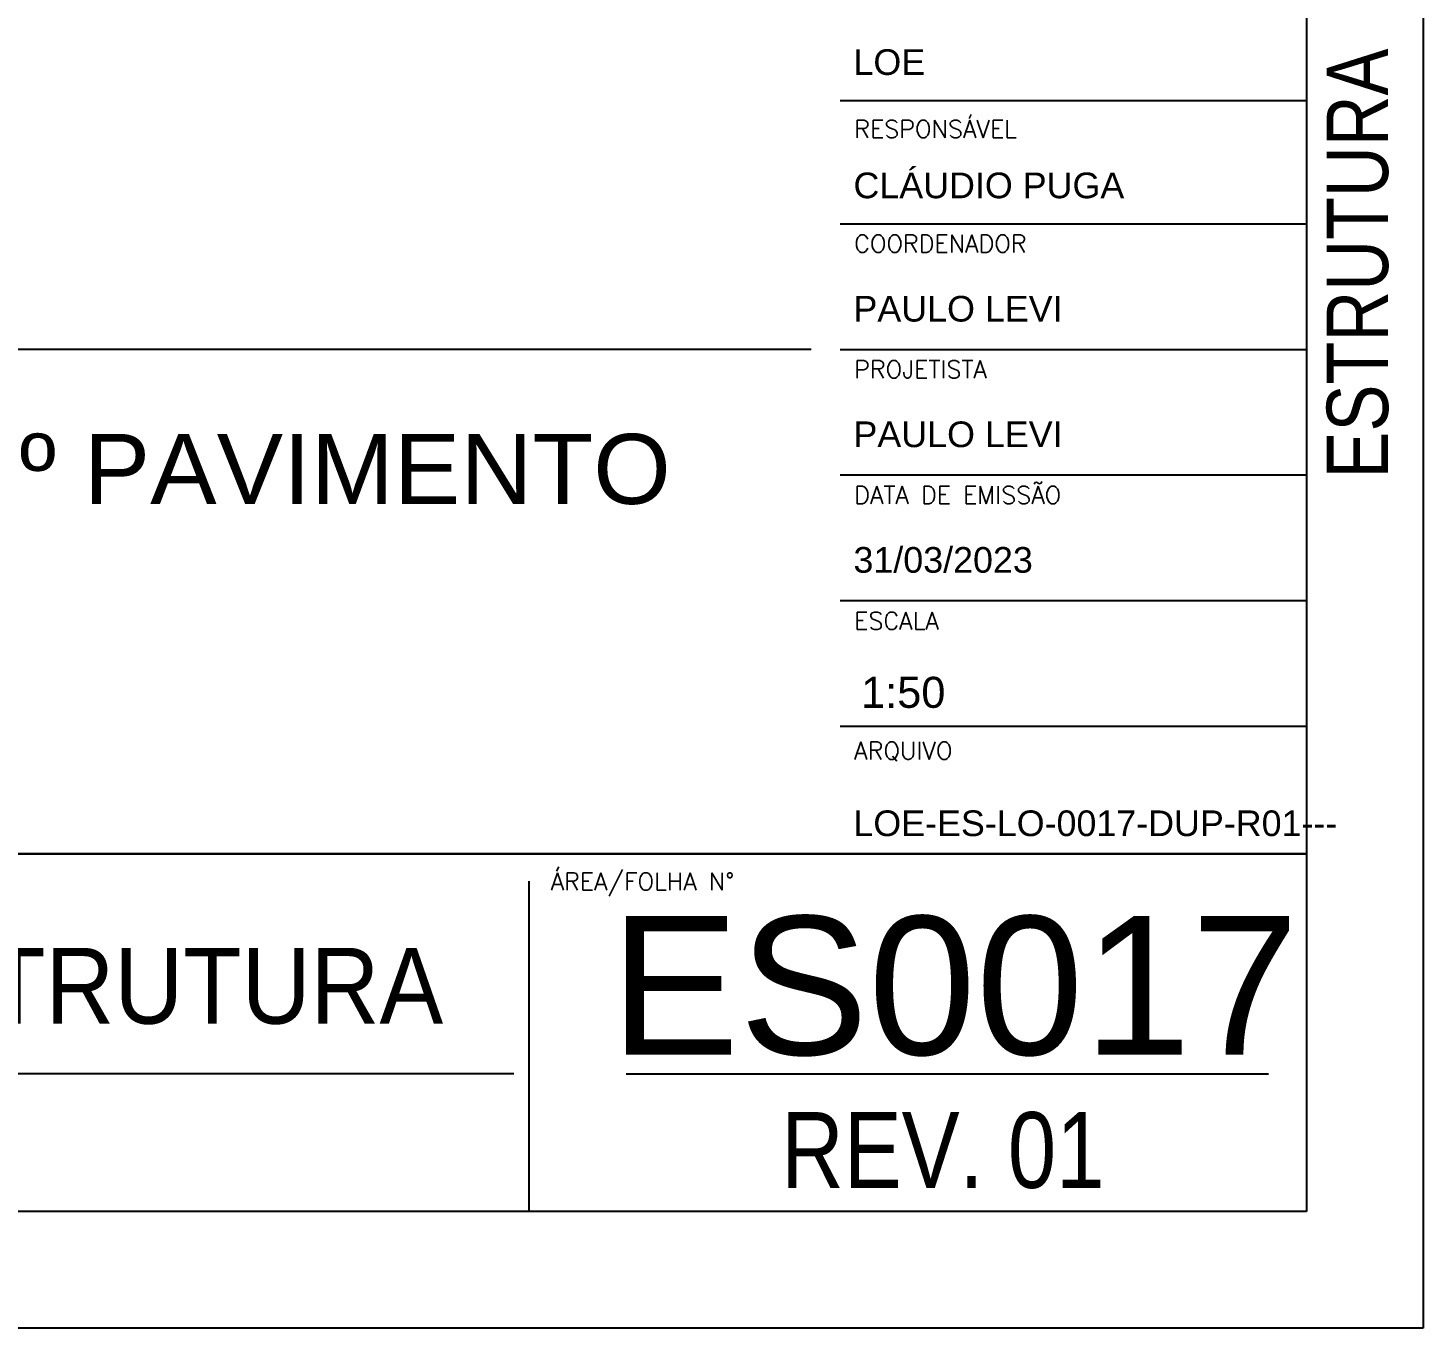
# Model space of a CAD drawing. Header units: millimetres. Extents: x -2368 to 4502, y -2283 to 2217.
# Drawn here: x 3904 to 4502, y -2283 to -1726 of the extents above; entities that cross this region are included whole.
import ezdxf

# ---------------------------------------------------------------- set-up
doc = ezdxf.new("R2010")
doc.units = ezdxf.units.MM
doc.header["$LTSCALE"] = 50
for name, color, linetype in [('CARIMBO', 7, 'Continuous'), ('F-COTAS', 106, 'Continuous'), ('F-MARGEM', 1, 'Continuous')]:
    doc.layers.add(name, color=color, linetype=linetype)
doc.styles.add('AR-REF', font='arial.ttf')
doc.styles.add('CONT-TITULO', font='arial.ttf')
doc.styles.add('NFOLHA', font='ARIALN.TTF')
doc.styles.add('STYLE3', font='romans.shx')
doc.styles.add('TITULO DESENHO', font='arial.ttf', dxfattribs={"width": 1.02})

# ---------------------------------------------------------------- blocks, each defined once
blk = doc.blocks.new('A0-1L_900')
at = {"layer": 'F-MARGEM', "color": 2}
blk.add_lwpolyline([(0, 0), (0, 90), (137.4, 90), (137.4, 0)], close=True, dxfattribs=at)
at = {"layer": 'F-MARGEM', "color": 7}
blk.add_lwpolyline([(2.5, 89), (136.4, 89), (136.4, 1), (2.5, 1)], close=True, dxfattribs=at)

msp = doc.modelspace()

# ---------------------------------------------------------------- hatches: boundary and pattern name
at = {"layer": 'F-COTAS'}
h = msp.add_hatch(dxfattribs=at)
h.set_pattern_fill('ANSI32', color=256)
h.paths.add_polyline_path([(4253.607, -1752.159), (4289.856, -1752.159), (4289.856, -1729.492), (4253.607, -1729.492)], flags=9)
h = msp.add_hatch(dxfattribs=at)
h.set_pattern_fill('ANSI32', color=256)
h.paths.add_polyline_path([(4257.053, -1775.114), (4337.231, -1775.114), (4337.231, -1761.721), (4257.053, -1761.721)], flags=9)
h = msp.add_hatch(dxfattribs=at)
h.set_pattern_fill('ANSI32', color=256)
h.paths.add_polyline_path([(4253.953, -1808.552), (4375.598, -1808.552), (4375.598, -1782.462), (4253.953, -1782.462)], flags=9)
h = msp.add_hatch(dxfattribs=at)
h.set_pattern_fill('ANSI32', color=256)
h.paths.add_polyline_path([(4257.004, -1823.916), (4340.754, -1823.916), (4340.754, -1812.666), (4257.004, -1812.666)], flags=9)
h = msp.add_hatch(dxfattribs=at)
h.set_pattern_fill('ANSI32', color=256)
h.paths.add_polyline_path([(4253.547, -1858.761), (4348.728, -1858.761), (4348.728, -1832.671), (4253.547, -1832.671)], flags=9)
h = msp.add_hatch(dxfattribs=at)
h.set_pattern_fill('ANSI32', color=256)
h.paths.add_polyline_path([(4257.362, -1877.733), (4322.54, -1877.733), (4322.54, -1866.483), (4257.362, -1866.483)], flags=9)
h = msp.add_hatch(dxfattribs=at)
h.set_pattern_fill('ANSI32', color=256)
h.paths.add_polyline_path([(4253.547, -1912.577), (4348.728, -1912.577), (4348.728, -1886.488), (4253.547, -1886.488)], flags=9)
h = msp.add_hatch(dxfattribs=at)
h.set_pattern_fill('ANSI32', color=256)
h.paths.add_polyline_path([(3602.431, -1938.081), (4186.996, -1938.081), (4186.996, -1891.516), (3602.431, -1891.516)], flags=9)
h = msp.add_hatch(dxfattribs=at)
h.set_pattern_fill('ANSI32', color=256)
h.paths.add_polyline_path([(4257.053, -1931.966), (4361.16, -1931.966), (4361.16, -1918.573), (4257.053, -1918.573)], flags=9)
h = msp.add_hatch(dxfattribs=at)
h.set_pattern_fill('ANSI32', color=256)
h.paths.add_polyline_path([(4254.962, -1965.058), (4337.564, -1965.058), (4337.564, -1947.984), (4254.962, -1947.984)], flags=9)
h = msp.add_hatch(dxfattribs=at)
h.set_pattern_fill('ANSI32', color=256)
h.paths.add_polyline_path([(4257.362, -1985.553), (4299.683, -1985.553), (4299.683, -1974.303), (4257.362, -1974.303)], flags=9)
h = msp.add_hatch(dxfattribs=at)
h.set_pattern_fill('ANSI32', color=256)
h.paths.add_polyline_path([(4255.38, -2024.52), (4298.225, -2024.52), (4298.225, -1997.092), (4255.38, -1997.092)], flags=9)
h = msp.add_hatch(dxfattribs=at)
h.set_pattern_fill('ANSI32', color=256)
h.paths.add_polyline_path([(4256.112, -2042.036), (4305.576, -2042.036), (4305.576, -2029.715), (4256.112, -2029.715)], flags=9)
h = msp.add_hatch(dxfattribs=at)
h.set_pattern_fill('ANSI32', color=256)
h.paths.add_polyline_path([(4254.606, -2075.194), (4488.304, -2075.194), (4488.304, -2058.12), (4254.606, -2058.12)], flags=9)
h = msp.add_hatch(dxfattribs=at)
h.set_pattern_fill('ANSI32', color=256)
h.paths.add_polyline_path([(4125.139, -2100.741), (4217.282, -2100.741), (4217.282, -2083.598), (4125.139, -2083.598)], flags=9)
h = msp.add_hatch(dxfattribs=at)
h.set_pattern_fill('ANSI32', color=256)
h.paths.add_polyline_path([(4137.809, -2182.234), (4463.82, -2182.234), (4463.82, -2090.095), (4137.809, -2090.095)], flags=9)
h = msp.add_hatch(dxfattribs=at)
h.set_pattern_fill('ANSI32', color=256)
h.paths.add_polyline_path([(3822.989, -2161.532), (4090.103, -2161.532), (4090.103, -2111.086), (3822.989, -2111.086)], flags=9)
h = msp.add_hatch(dxfattribs=at)
h.set_pattern_fill('ANSI32', color=256)
h.paths.add_polyline_path([(4218.169, -2231.784), (4373.409, -2231.784), (4373.409, -2182.003), (4218.169, -2182.003)], flags=9)

# ---------------------------------------------------------------- linework, layer by layer
at = {"layer": 'CARIMBO', "color": 1}
for p, q in [((4251.717, -1756.929), (4451.717, -1756.929)), ((4251.717, -1809.78), (4451.717, -1809.78)), ((4251.717, -1863.596), (4451.717, -1863.596)), ((4251.717, -1917.412), (4451.717, -1917.412)), ((4251.717, -1971.228), (4451.717, -1971.228)), ((4251.717, -2025.045), (4451.717, -2025.045)), ((4118.476, -2232.993), (4118.476, -2091.472)), ((4111.839, -2174.106), (3608.354, -2174.106)), ((4160.079, -2174.106), (4435.469, -2174.106))]:
    msp.add_line(p, q, dxfattribs=at)
at = {"layer": 'CARIMBO', "color": 6}
for p, q in [((4239.33, -1863.596), (3601.717, -1863.596)), ((4451.717, -2079.789), (3601.717, -2079.789))]:
    msp.add_line(p, q, dxfattribs=at)
at = {"layer": 'CARIMBO', "color": 94}
msp.add_line((3601.717, -2079.789), (4451.717, -2079.789), dxfattribs=at)

# ---------------------------------------------------------------- block references
at = {"layer": 'F-MARGEM', "linetype": 'Continuous', "xscale": 50, "yscale": 50, "zscale": 50}
msp.add_blockref('A0-1L_900', (-2368.283, -2282.993), dxfattribs=at)

# ---------------------------------------------------------------- texts
at = {"layer": 'CARIMBO', "color": 5, "style": 'NFOLHA'}
msp.add_text('ESTRUTURA', height=26.325, rotation=90, dxfattribs=at).set_placement((4486.713, -1918.881))
at = {"layer": 'CARIMBO', "color": 2, "style": 'STYLE3'}
for s, p in [('RESPONSÁVEL', (4257.856, -1772.882)), ('COORDENADOR', (4257.808, -1822.041)), ('PROJETISTA', (4257.808, -1875.858)), ('DATA DE EMISSÃO', (4257.856, -1929.734)), ('ESCALA', (4257.808, -1983.678)), ('ARQUIVO', (4257.808, -2039.268)), ('ÁREA/FOLHA N°', (4127.639, -2095.384))]:
    msp.add_text(s, height=7.5, dxfattribs=at).set_placement(p)
at = {"layer": 'CARIMBO', "color": 5}
for s, height, style, width, p in [('FORMA DO 21º PAVIMENTO ', 30, 'TITULO DESENHO', 1.02, (3610.192, -1929.809)), ('ESTRUTURA', 32.5, 'NFOLHA', 1.1, (3831.397, -2152.57))]:
    msp.add_text(s, height=height, dxfattribs=dict(at, style=style, width=width)).set_placement(p)
at = {"layer": 'CARIMBO', "color": 3, "style": 'AR-REF'}
msp.add_text('LOE-ES-LO-0017-DUP-R01---', height=11, dxfattribs=at).set_placement((4257.452, -2072.16))
at = {"layer": 'CARIMBO', "color": 5}
for s, height, style, p in [('ES0017', 59.4, 'CONT-TITULO', (4153.165, -2165.865)), ('REV. 01', 32.5, 'NFOLHA', (4226.466, -2222.933))]:
    msp.add_text(s, height=height, dxfattribs=dict(at, style=style)).set_placement(p)
at = {"layer": 'CARIMBO', "color": 3, "attachment_point": 1, "style": 'AR-REF'}
for s, insert, char_height, width in [('LOE', (4257.483, -1734.958), 11, 676.52863), ('{\\fArial Unicode MS|b0|i0|c0|p34;CLÁUDIO PUGA}', (4257.483, -1787.808), 11, 676.52863), ('{\\fArial Unicode MS|b0|i0|c0|p34;PAULO LEVI}', (4257.483, -1840.659), 11, 676.52863), ('{\\fArial Unicode MS|b0|i0|c0|p34;PAULO LEVI}', (4257.483, -1894.475), 11, 676.52863), ('{\\fArial Unicode MS|b0|i0|c0|p34;31/03/2023}', (4257.483, -1948.291), 11, 676.52863), ('1:50', (4260.732, -2003.888), 13.31, 818.59964)]:
    msp.add_mtext(s, dxfattribs=dict(at, insert=insert, char_height=char_height, width=width))

doc.saveas('drawing.dxf')
